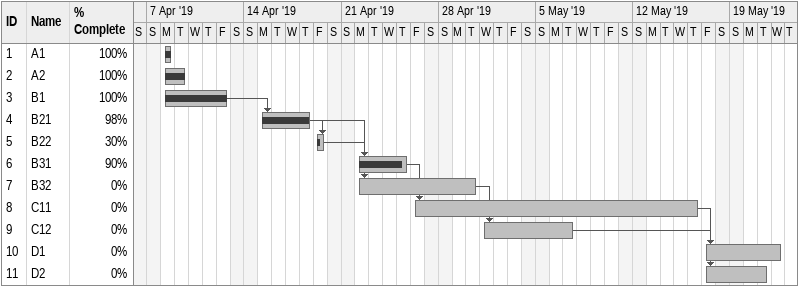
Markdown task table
| ID | Task | Start | Finish | Predecessors | % complete |
|---|---|---|---|---|---|
| 1 | A1 | 2019-04-08 | 2019-04-08 |  | 100 |
| 2 | A2 | 2019-04-08 | 2019-04-09 |  | 100 |
| 3 | B1 | 2019-04-08 | 2019-04-12 |  | 100 |
| 4 | B21 | 2019-04-15 | 2019-04-18 | 3 | 98 |
| 5 | B22 | 2019-04-19 | 2019-04-19 | 4 | 30 |
| 6 | B31 | 2019-04-22 | 2019-04-25 | 4, 5 | 90 |
| 7 | B32 | 2019-04-22 | 2019-04-30 | 4, 5 | 0 |
| 8 | C11 | 2019-04-26 | 2019-05-16 | 6 | 0 |
| 9 | C12 | 2019-05-01 | 2019-05-07 | 7 | 0 |
| 10 | D1 | 2019-05-17 | 2019-05-22 | 8, 9 | 0 |
| 11 | D2 | 2019-05-17 | 2019-05-21 | 8, 9 | 0 |
